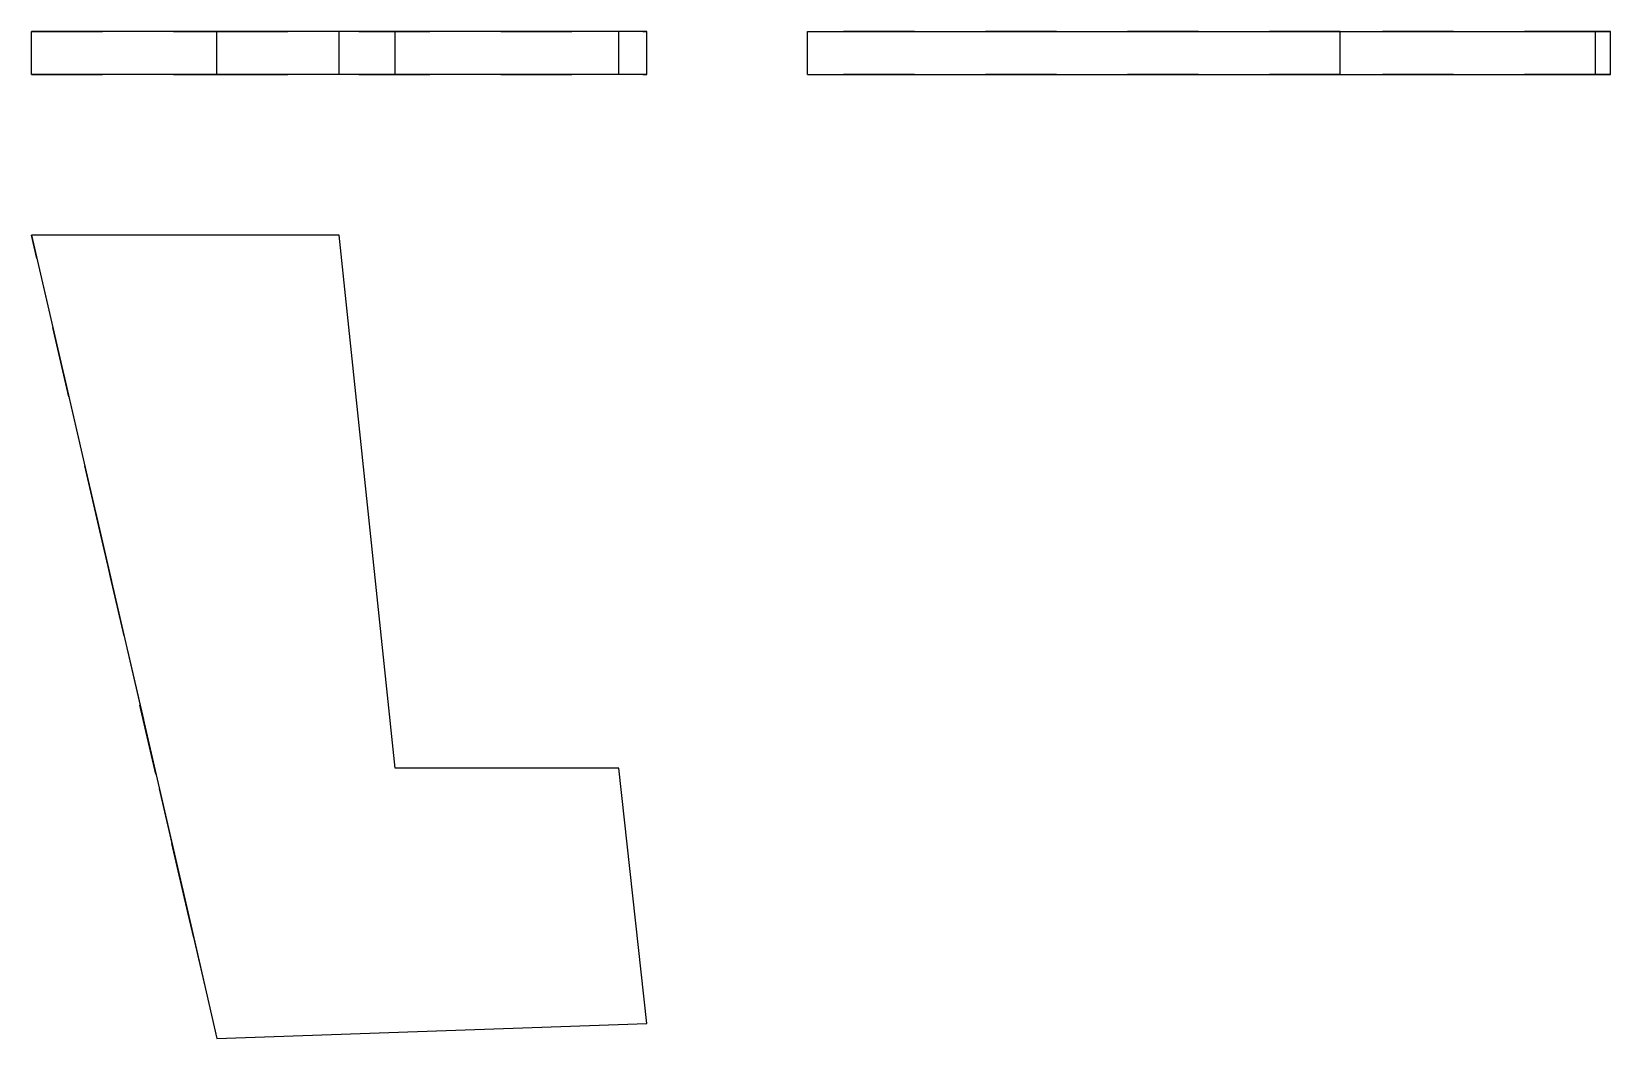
# Model space of a CAD drawing. Extents: x 0 to 2.22, y 0 to 1.42.
import ezdxf

# ---------------------------------------------------------------- set-up
doc = ezdxf.new("R2010")
doc.units = 0
doc.linetypes.add('HIDDEN', pattern=[0.056559, 0.037725, -0.018834])
for name, color, linetype in [('FRONT', 7, 'CONTINUOUS'), ('FRONT_HID', 7, 'HIDDEN'), ('LEFT', 7, 'CONTINUOUS'), ('LEFT_HID', 7, 'HIDDEN'), ('TOP', 7, 'CONTINUOUS'), ('TOP_HID', 7, 'HIDDEN')]:
    doc.layers.add(name, color=color, linetype=linetype)

msp = doc.modelspace()

# ---------------------------------------------------------------- linework, layer by layer
at = {"layer": 'FRONT'}
for p, q in [((0, 1.396832), (0, 1.41805)), ((0.433459, 1.41805), (0, 1.41805)), ((0.512354, 1.41805), (0.433459, 1.41805)), ((0.433459, 1.357426), (0.433459, 1.41805)), ((0.827597, 1.41805), (0.512354, 1.41805)), ((0.512354, 1.357426), (0.512354, 1.41805)), ((0.867023, 1.41805), (0.827597, 1.41805)), ((0.827597, 1.357426), (0.827597, 1.41805)), ((0.867023, 1.357426), (0.867023, 1.41805)), ((0, 1.357426), (0, 1.396832)), ((0.433459, 1.357426), (0, 1.357426)), ((0.512354, 1.357426), (0.433459, 1.357426)), ((0.827597, 1.357426), (0.512354, 1.357426)), ((0.867023, 1.357426), (0.827597, 1.357426))]:
    msp.add_line(p, q, dxfattribs=at)
at = {"layer": 'FRONT_HID', "linetype": 'HIDDEN'}
for p, q in [((0, 1.41805), (0.228426, 1.41805)), ((0.228426, 1.41805), (0.261155, 1.41805)), ((0.261155, 1.357426), (0.261155, 1.41805)), ((0.261155, 1.41805), (0.867023, 1.41805)), ((0, 1.357426), (0.261155, 1.357426)), ((0.261155, 1.357426), (0.867023, 1.357426))]:
    msp.add_line(p, q, dxfattribs=at)
at = {"layer": 'LEFT'}
for p, q in [((1.093261, 1.396832), (1.093261, 1.41805)), ((1.093261, 1.41805), (2.082682, 1.41805)), ((2.082682, 1.41805), (2.22445, 1.41805)), ((2.22445, 1.357426), (2.22445, 1.41805)), ((1.093261, 1.357426), (1.093261, 1.396832)), ((1.093261, 1.357426), (2.22445, 1.357426))]:
    msp.add_line(p, q, dxfattribs=at)
at = {"layer": 'LEFT_HID', "linetype": 'HIDDEN'}
for p, q in [((1.843891, 1.41805), (1.093261, 1.41805)), ((1.093261, 1.357426), (1.093261, 1.41805)), ((2.203292, 1.41805), (1.843891, 1.41805)), ((1.843891, 1.357426), (1.843891, 1.41805)), ((1.843891, 1.357426), (1.843891, 1.41805)), ((2.22445, 1.41805), (2.203292, 1.41805)), ((2.203292, 1.357426), (2.203292, 1.41805)), ((1.843891, 1.357426), (1.093261, 1.357426)), ((2.203292, 1.357426), (1.843891, 1.357426)), ((2.22445, 1.357426), (2.203292, 1.357426))]:
    msp.add_line(p, q, dxfattribs=at)
at = {"layer": 'TOP'}
for p, q in [((0, 1.131189), (0.228426, 0.141768)), ((0.433459, 1.131189), (0, 1.131189)), ((0.512354, 0.380558), (0.433459, 1.131189)), ((0.827597, 0.380558), (0.512354, 0.380558)), ((0.867023, 0.021157), (0.827597, 0.380558)), ((0.228426, 0.141768), (0.261155, 0)), ((0.261155, 0), (0.867023, 0.021157))]:
    msp.add_line(p, q, dxfattribs=at)
at = {"layer": 'TOP_HID', "linetype": 'HIDDEN'}
for p, q in [((0, 1.131189), (0.261155, 0)), ((0.097507, 0.708839), (0, 1.131189)), ((0.107735, 0.664536), (0.097507, 0.708839)), ((0.111145, 0.649769), (0.107735, 0.664536)), ((0.220243, 0.17721), (0.111145, 0.649769)), ((0.228426, 0.141768), (0.220243, 0.17721))]:
    msp.add_line(p, q, dxfattribs=at)

doc.saveas('drawing.dxf')
